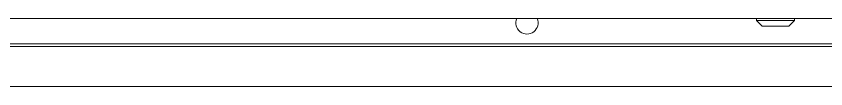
# Model space of a CAD drawing. Header units: millimetres. Extents: x 27602 to 523849, y 322139 to 568360.
# Drawn here: x 172402 to 183407, y 494880 to 495806 of the extents above; entities that cross this region are included whole.
import ezdxf

# ---------------------------------------------------------------- set-up
doc = ezdxf.new("R2010")
doc.units = ezdxf.units.MM

msp = doc.modelspace()

# ---------------------------------------------------------------- linework, layer by layer
at = {"color": 7, "lineweight": 13, "ltscale": 0.03937}
for p, q in [((182572, 495806), (165935, 495806)), ((199512, 495806), (182875, 495806)), ((204052, 495425), (161399, 495425)), ((203477, 495462), (161974, 495462)), ((204052, 494880), (161399, 494880))]:
    msp.add_line(p, q, dxfattribs=at)
at = {"color": 7, "lineweight": 13, "ltscale": 0.010625}
for p, q in [((182466, 495806), (182980, 495806)), ((182466, 495780), (182980, 495780))]:
    msp.add_line(p, q, dxfattribs=at)
at = {"color": 7, "lineweight": 13, "ltscale": 0.000550007}
for p, q in [((182466, 495806), (182466, 495780)), ((182980, 495806), (182980, 495780))]:
    msp.add_line(p, q, dxfattribs=at)
at = {"color": 7, "lineweight": 13, "ltscale": 0.002227}
for p, q in [((182542, 495704), (182466, 495780)), ((182904, 495704), (182980, 495780))]:
    msp.add_line(p, q, dxfattribs=at)
at = {"color": 7, "lineweight": 13, "ltscale": 0.007475}
msp.add_line((182542, 495704), (182904, 495704), dxfattribs=at)
at = {"color": 7, "lineweight": 13, "ltscale": 0.03937}
msp.add_arc((179345, 495746), 151, 156.2649, 23.7351, dxfattribs=at)

doc.saveas('drawing.dxf')
